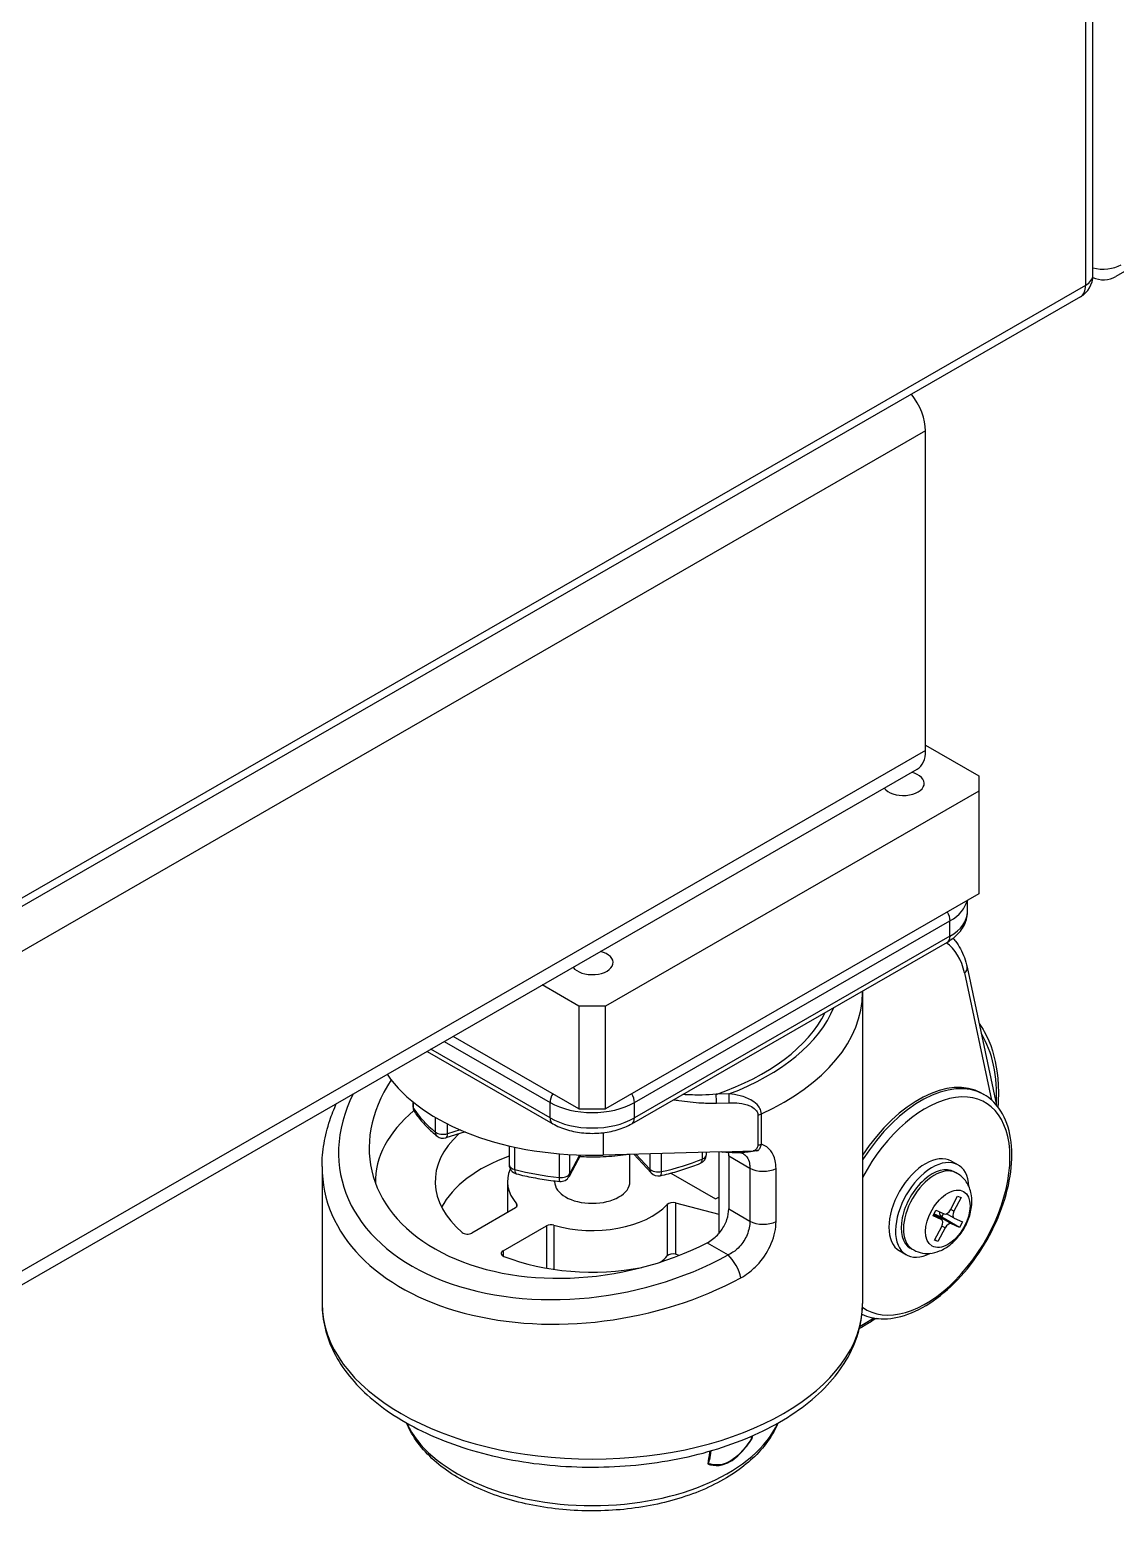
# Model space of a CAD drawing. Header units: millimetres. Extents: x 0 to 7722, y 0 to 5460.
# Drawn here: x 5856.8 to 6029.6, y 3116.7 to 3356.4 of the extents above; entities that cross this region are included whole.
import ezdxf

# ---------------------------------------------------------------- set-up
doc = ezdxf.new("R2010")
doc.units = ezdxf.units.MM
doc.header["$LTSCALE"] = 5
doc.layers.get('0').update_dxf_attribs({"linetype": 'CONTINUOUS'})

# ---------------------------------------------------------------- blocks, each defined once
blk = doc.blocks.new('RWFWFWEWEFWEFWEF')
for p, q in [((1514.27, 966.74), (1514.27, -318.44)), ((1515.44, -316.81), (1515.44, 968.37)), ((1534.65, -308.06), (1519.09, -317.02)), ((1514.27, -318.44), (1293.65, -445.48)), ((1513.44, -320.28), (1292.82, -447.32)), ((1488.81, -341.6), (1276.68, -463.76)), ((1488.81, -392.45), (1488.81, -341.6)), ((1488.81, -392.45), (1276.68, -514.61)), ((1488.81, -391.58), (1497.3, -396.46)), ((1275.35, -517.55), (1487.48, -395.39)), ((1497.3, -396.46), (1497.3, -398.91)), ((1497.3, -398.91), (1437.9, -433.11)), ((1497.3, -398.91), (1497.3, -415.26)), ((1497.3, -415.26), (1437.9, -449.46)), ((1495.48, -418.12), (1495.48, -416.3)), ((1442.5, -448.45), (1492.7, -419.54)), ((1492.7, -421.99), (1492.7, -419.54)), ((1442.08, -451.82), (1492.29, -422.91)), ((1492.7, -421.99), (1442.5, -450.9)), ((1495.01, -427.84), (1499.33, -448.08)), ((1495.41, -426.92), (1500.1, -448.87)), ((1433.66, -433.11), (1427.82, -429.75)), ((1478.78, -430.96), (1478.78, -480.42)), ((1437.9, -433.11), (1433.66, -433.11)), ((1433.66, -433.11), (1433.66, -449.46)), ((1437.9, -449.46), (1437.9, -433.11)), ((1433.66, -449.46), (1413.62, -437.92)), ((1409.49, -440.31), (1429.48, -451.82)), ((1429.06, -450.9), (1410.07, -439.97)), ((1412.2, -438.74), (1429.06, -448.45)), ((1457.53, -447.09), (1455.49, -447.14)), ((1497.73, -446.97), (1498.09, -447.18)), ((1407.24, -448.35), (1407.24, -449.09)), ((1407.34, -449.4), (1407.34, -448.43)), ((1429.06, -450.9), (1429.06, -448.45)), ((1433.66, -449.46), (1437.9, -449.46)), ((1442.5, -450.9), (1442.5, -448.45)), ((1455.53, -448.54), (1457.58, -448.48)), ((1462.12, -450.39), (1462.12, -455.2)), ((1462.7, -455.07), (1462.7, -450.27)), ((1410.8, -450.8), (1410.8, -453.14)), ((1412.74, -453.41), (1412.74, -451.85)), ((1414.74, -452.79), (1412.74, -453.41)), ((1415.55, -453.13), (1412.47, -454.08)), ((1422.56, -455.34), (1422.56, -458.33)), ((1437.49, -453.25), (1437.49, -456.81)), ((1423.45, -459.12), (1423.45, -455.55)), ((1430.5, -456.61), (1430.5, -460.36)), ((1433.88, -456.81), (1432.08, -460.21)), ((1432.19, -459.76), (1432.19, -456.73)), ((1433.75, -456.8), (1432.19, -459.76)), ((1456.38, -456.28), (1437.49, -456.81)), ((1441.78, -461.03), (1441.78, -456.69)), ((1445.15, -459.65), (1442.39, -456.67)), ((1444.93, -459.04), (1442.73, -456.66)), ((1444.93, -456.6), (1444.93, -459.04)), ((1446.79, -459.44), (1446.79, -456.55)), ((1453.29, -456.37), (1453.29, -457.44)), ((1453.93, -456.73), (1453.93, -456.35)), ((1455.93, -456.29), (1455.93, -469.26)), ((1456.38, -456.28), (1461.4, -456.14)), ((1456.38, -456.28), (1456.54, -456.37)), ((1457.5, -456.94), (1457.5, -465.38)), ((1457.5, -456.94), (1460.86, -458.88)), ((1492.93, -457.77), (1493.99, -458.38)), ((1392.78, -458.65), (1392.78, -480.42)), ((1448.28, -459.68), (1455.4, -463.78)), ((1460.86, -458.88), (1460.86, -467.32)), ((1465.02, -467.37), (1465.02, -458.92)), ((1493.37, -459.46), (1493.66, -459.63)), ((1401.28, -461.03), (1401.28, -461.28)), ((1422.28, -461.03), (1422.28, -465.96)), ((1429.78, -461.03), (1429.78, -460.91)), ((1423.74, -464.55), (1423.74, -465.08)), ((1447.71, -464.68), (1447.71, -472.85)), ((1449, -464.42), (1455.93, -466.2)), ((1449, -464.42), (1449, -472.6)), ((1455.4, -463.78), (1455.93, -463.48)), ((1492.78, -465.51), (1493.92, -463.34)), ((1494.46, -463.57), (1493.31, -465.74)), ((1493.92, -463.34), (1494.46, -463.57)), ((1423.56, -465.22), (1416.64, -469.21)), ((1457.5, -465.38), (1460.86, -467.32)), ((1490.01, -466.48), (1490.47, -465.6)), ((1491.32, -467.05), (1490.01, -466.48)), ((1491.32, -467.05), (1490.08, -466.34)), ((1491.35, -467.07), (1490.08, -466.34)), ((1492.92, -467.74), (1490.17, -466.16)), ((1490.18, -466.15), (1491.4, -466.68)), ((1490.47, -465.6), (1491.78, -466.17)), ((1491.4, -466.68), (1491.69, -466.13)), ((1494.23, -468.31), (1491.4, -466.68)), ((1493.35, -466.84), (1492.15, -466.15)), ((1493.31, -465.74), (1492.81, -465.45)), ((1493.38, -466.86), (1494.69, -467.42)), ((1494.69, -467.42), (1494.23, -468.31)), ((1421.59, -472.06), (1428.51, -468.07)), ((1428.51, -468.07), (1428.51, -474.81)), ((1429.67, -467.97), (1429.67, -474.99)), ((1490.24, -470.34), (1491.39, -468.16)), ((1491.92, -468.39), (1490.77, -470.57)), ((1491.92, -468.39), (1491.42, -468.1)), ((1494.23, -468.31), (1492.92, -467.74)), ((1421.59, -472.06), (1421.59, -472.87)), ((1454.05, -470.76), (1457.4, -472.69)), ((1484.7, -472.07), (1485.76, -472.68)), ((1486.38, -471.59), (1486.68, -471.76)), ((1490.77, -470.57), (1490.24, -470.34)), ((1490.77, -470.57), (1490.27, -470.28)), ((1449.63, -472.76), (1449, -472.6)), ((1454.65, -503.86), (1454.43, -505.27))]:
    blk.add_line(p, q)
for centre, radius, start, end in [((1511.44, -316.81), 4, 299.936, 0), ((1517.1, -313.55), 4, 245.2525, 299.936), ((1408.74, -449.09), 1.5, 180, 213.9113), ((1412.03, -452.64), 1.5, 230.5934, 287.0881), ((1452.43, -456.73), 1.5, 291.9801, 0), ((1424.06, -458.33), 1.5, 180, 255.725), ((1430.76, -459.51), 1.5, 264.2177, 332.1762), ((1446.25, -458.63), 1.5, 222.831, 282.5676)]:
    blk.add_arc(centre, radius, start, end)
for centre, major_axis, ratio, start_param, end_param in [((1517.1, -313.55), (-4, 0), 0.575862, 1.143718, 2.356194), ((1511.44, -316.81), (2, -3.47), 0.578093, 0, 0.787332), ((1511.44, -316.81), (4, 0), 0.575862, 5.497787, 6.283185), ((1484.29, -338.99), (-3.19, 5.55), 0.578093, 3.928925, 4.977086), ((1484.29, -389.85), (3.19, -5.55), 0.578093, 0, 0.787332), ((1485.28, -397.68), (3.32, 0), 0.575862, 3.539357, 7.456218), ((1485.98, -415.67), (9.5, 0), 0.575862, 5.497787, 6.15996), ((1491.29, -418.72), (1, -1.73), 0.578093, 0.787332, 1.573531), ((1485.98, -418.12), (9.5, 0), 0.575862, 5.497787, 6.283185), ((1483.13, -437.7), (8.58, 14.91), 0.578093, 5.712274, 6.239238), ((1491.29, -421.18), (1, -1.73), 0.578093, 0, 0.787332), ((1435.78, -426.19), (3.32, 0), 0.575862, 3.539357, 7.456218), ((1493.95, -427.23), (1.47, 0.31), 0.686565, 5.36401, 6.283185), ((1435.78, -430.96), (43, 0), 0.575862, 5.388829, 6.283185), ((1435.78, -428.1), (39.5, 0), 0.575862, 5.29541, 6.052039), ((1435.78, -428.1), (38.5, 0), 0.575862, 5.249705, 6.008533), ((1479.27, -459.42), (14.71, 25.54), 0.578093, 5.441398, 5.98315), ((1435.78, -451.95), (35.21, 6.78), 0.667452, 2.56577, 5.125031), ((1435.78, -436.68), (-35, 0), 0.575862, 0.369478, 1.619781), ((1487.75, -464.31), (9.98, 17.33), 0.578093, 0, 1.470749), ((1488.11, -464.51), (9.98, 17.33), 0.578093, 0, 1.503539), ((1435.4, -452.25), (-39.67, -7.64), 0.667452, 5.813553, 8.308356), ((1430.48, -447.64), (1, 1.73), 0.578093, 1.568062, 2.354261), ((1441.08, -447.64), (1, -1.73), 0.578093, 0.787332, 1.573531), ((1455.49, -447.96), (0.028, -1), 0.040031, 0.956573, 2.52737), ((1457.53, -447.9), (0.028, -1), 0.040031, 0.956573, 2.52737), ((1488.81, -464.92), (9.48, 16.47), 0.578093, 3.080623, 7.909857), ((1435.78, -461.03), (-34.5, 0), 0.575862, 5.678958, 6.29587), ((1408.74, -449.09), (-1.5, 0), 0.575862, 0, 0.369361), ((1408.74, -449.09), (-1.24, -0.84), 0.76241, 5.809558, 6.283185), ((1435.78, -443.06), (-30.5, 0), 0.575862, 0.369361, 0.61133), ((1435.78, -444.58), (9.5, 0), 0.575862, 3.926991, 5.497787), ((1462.07, -449.82), (-1, 0), 0.575862, 1.619781, 2.247237), ((1430.48, -450.09), (-1, -1.73), 0.578093, 5.495853, 6.283185), ((1435.78, -447.03), (-9.5, 0), 0.575862, 0.785398, 2.356194), ((1441.08, -450.09), (1, -1.73), 0.578093, 0, 0.787332), ((1435.78, -461.03), (-25, 0), 0.575862, 5.727748, 6.879967), ((1412.03, -452.64), (-0.95, -1.16), 0.669477, 5.599459, 6.283185), ((1412.03, -452.64), (-1.5, 0), 0.575862, 0.61133, 2.061142), ((1412.03, -452.64), (0.44, -1.43), 0.385008, 0, 0.896995), ((1462.07, -454.63), (1, 0), 0.575862, 4.761374, 5.388829), ((1435.78, -469.21), (-25, 0), 0.575862, 5.269576, 5.995286), ((1435.78, -443.06), (-30.5, 0), 0.575862, 1.940158, 2.182127), ((1452.43, -456.73), (0.56, -1.39), 0.469237, 0, 0.86043), ((1452.43, -456.73), (1.5, 0), 0.575862, 5.323719, 6.283185), ((1488.81, -464.92), (-4.12, -7.15), 0.578093, 3.141593, 6.283185), ((1489.87, -465.53), (4.12, 7.15), 0.578093, 5.549968, 10.157995), ((1435.78, -454.45), (42.71, 7.54), 0.662207, 3.02523, 5.178308), ((1435.78, -461.03), (-13.5, 0), 0.575862, 6.023133, 6.753028), ((1424.06, -458.33), (-1.5, 0), 0.575862, 0, 1.154759), ((1435.78, -443.06), (-30.5, 0), 0.575862, 1.154759, 1.396729), ((1424.06, -458.33), (-0.37, -1.45), 0.330402, 5.368609, 6.283185), ((1430.76, -459.51), (1.5, 0), 0.575862, 4.538321, 5.988133), ((1430.76, -459.51), (1.33, -0.7), 0.782218, 0, 0.39152), ((1446.25, -458.63), (1.5, 0), 0.575862, 3.631938, 5.08175), ((1446.25, -458.63), (-1.1, -1.02), 0.721216, 5.693861, 6.283185), ((1446.25, -458.63), (0.33, -1.46), 0.295151, 0, 0.923901), ((1462.98, -457.66), (-3, 0), 0.575862, 0.785398, 2.318686), ((1489.87, -465.53), (3.49, 6.07), 0.578093, 0, 3.141593), ((1490.23, -465.73), (3.49, 6.07), 0.578093, 0.040193, 3.1014), ((1435.78, -461.03), (6, 0), 0.575862, 3.141593, 6.283185), ((1430.76, -459.51), (-0.15, -1.49), 0.141591, 5.333234, 6.283185), ((1422.85, -464.81), (1, 0), 0.575862, 5.497787, 6.753028), ((1435.78, -461.03), (13.5, 0), 0.575862, 4.242547, 5.795286), ((1448.59, -464.95), (1, 0), 0.575862, 1.151917, 2.653693), ((1462.98, -466.1), (-3, 0), 0.575862, 0.785398, 2.318686), ((1491.36, -466.12), (0.601, 0.212), 0.534703, 1.840703, 2.000853), ((1491.36, -466.12), (0.206, -0.584), 0.494946, 4.189078, 5.759874), ((1490.85, -467.93), (0.499, 0.867), 0.578093, 4.778698, 6.349494), ((1492.25, -465.28), (-0.499, -0.867), 0.578093, 0.066309, 1.637105), ((1493.85, -465.97), (-0.499, -0.867), 0.578093, 4.778698, 6.349494), ((1415.93, -468.8), (-1, 0), 0.575862, 0.596782, 2.356194), ((1429.22, -468.48), (1, 0), 0.575862, 1.100954, 2.356194), ((1492.45, -468.62), (0.499, 0.867), 0.578093, 0.066309, 1.637105), ((1422.29, -472.47), (-1, 0), 0.575862, 5.497787, 7.2572), ((1435.78, -461.03), (-25, 0), 0.575862, 0.974015, 1.892253), ((1435.78, -469.21), (-13.5, 0), 0.575862, 2.505167, 2.653693), ((1448.59, -473.12), (-1, 0), 0.575862, 4.29351, 5.795286), ((1457.78, -474.89), (-1.45, 2.62), 0.341669, 3.954876, 5.489579), ((1435.78, -480.42), (43, 0), 0.575862, 3.141593, 6.283185), ((1479.27, -459.42), (-14.71, -25.54), 0.578093, 0.74107, 0.845331), ((1435.78, -495.02), (30.5, 0), 0.575862, 3.397239, 6.027539)]:
    blk.add_ellipse(centre, major_axis=major_axis, ratio=ratio, start_param=start_param, end_param=end_param)
blk.add_ellipse((1492.35, -466.95), major_axis=(2.5, 4.33), ratio=0.578093)
for points, knots in [([(1492.29, -422.91), (1492.64, -422.71), (1492.98, -422.48), (1493.61, -421.98), (1493.9, -421.71), (1494.43, -421.11), (1494.66, -420.79), (1495.06, -420.09), (1495.21, -419.72), (1495.43, -418.94), (1495.48, -418.53), (1495.48, -418.12)], [1.5707963, 1.5707963, 1.5707963, 1.5707963, 1.727876, 1.727876, 1.8849556, 1.8849556, 2.0420352, 2.0420352, 2.1991149, 2.1991149, 2.3561945, 2.3561945, 2.3561945, 2.3561945]), ([(1493.18, -422.32), (1493.31, -422.46), (1493.44, -422.61), (1493.86, -423.15), (1494.13, -423.56), (1494.6, -424.44), (1494.81, -424.91), (1495.16, -425.88), (1495.3, -426.39), (1495.41, -426.92)], [2.5364904, 2.5364904, 2.5364904, 2.5364904, 2.5826252, 2.5826252, 2.6968074, 2.6968074, 2.8109896, 2.8109896, 2.9251718, 2.9251718, 2.9251718, 2.9251718]), ([(1497.32, -435.85), (1497.92, -436.69), (1498.44, -437.61), (1499.73, -440.66), (1500.23, -443.03), (1500.42, -446.75), (1500.41, -447.93), (1500.32, -449.15)], [2.6087847, 2.6087847, 2.6087847, 2.6087847, 2.7659813, 2.7659813, 3.0845135, 3.0845135, 3.225617, 3.225617, 3.225617, 3.225617]), ([(1448.72, -448), (1449, -448.04), (1449.28, -448.09), (1450.77, -448.31), (1451.99, -448.44), (1453.99, -448.54), (1454.76, -448.56), (1455.53, -448.54)], [1.1679159, 1.1679159, 1.1679159, 1.1679159, 1.2537776, 1.2537776, 1.6260707, 1.6260707, 1.8587539, 1.8587539, 1.8587539, 1.8587539]), ([(1455.49, -447.14), (1454.75, -447.21), (1454.02, -447.24), (1452.24, -447.27), (1451.2, -447.24), (1450.15, -447.18)], [-1.8587539, -1.8587539, -1.8587539, -1.8587539, -1.6260707, -1.6260707, -1.298775, -1.298775, -1.298775, -1.298775]), ([(1462.7, -450.27), (1462.7, -450.1), (1462.67, -449.93), (1462.54, -449.5), (1462.41, -449.25), (1461.96, -448.68), (1461.61, -448.39), (1460.63, -447.78), (1459.96, -447.53), (1458.71, -447.21), (1458.11, -447.12), (1457.53, -447.09)], [-0.5659339, -0.5659339, -0.5659339, -0.5659339, -0.5219023, -0.5219023, -0.4514519, -0.4514519, -0.3387312, -0.3387312, -0.158378, -0.158378, 0, 0, 0, 0]), ([(1478.69, -482.13), (1479.62, -482.57), (1480.65, -482.81), (1483.09, -482.91), (1484.53, -482.66), (1487.54, -481.58), (1489.1, -480.71), (1492.13, -478.46), (1493.6, -477.07), (1496.31, -473.92), (1497.54, -472.17), (1499.64, -468.46), (1500.52, -466.51), (1501.83, -462.6), (1502.26, -460.64), (1502.62, -456.9), (1502.56, -455.12), (1501.9, -451.93), (1501.32, -450.51), (1499.83, -448.45), (1499.02, -447.71), (1498.09, -447.18)], [0.837342, 0.837342, 0.837342, 0.837342, 1.079067, 1.079067, 1.387243, 1.387243, 1.713238, 1.713238, 2.041607, 2.041607, 2.368593, 2.368593, 2.694978, 2.694978, 3.022041, 3.022041, 3.350462, 3.350462, 3.675854, 3.675854, 3.928925, 3.928925, 3.928925, 3.928925]), ([(1392.78, -458.65), (1392.78, -457.42), (1392.89, -456.19), (1393.3, -453.73), (1393.61, -452.51), (1394.32, -450.39), (1394.68, -449.48), (1395.1, -448.59)], [0.7853982, 0.7853982, 0.7853982, 0.7853982, 0.9018545, 0.9018545, 1.0183108, 1.0183108, 1.1059252, 1.1059252, 1.1059252, 1.1059252]), ([(1407.49, -449.92), (1407.68, -450.2), (1407.88, -450.48), (1408.3, -451.02), (1408.51, -451.29), (1408.97, -451.81), (1409.21, -452.07), (1409.71, -452.58), (1409.97, -452.83), (1410.51, -453.32), (1410.79, -453.57), (1411.08, -453.8)], [5.8671484, 5.8671484, 5.8671484, 5.8671484, 5.9155422, 5.9155422, 5.9639361, 5.9639361, 6.0123299, 6.0123299, 6.0607237, 6.0607237, 6.1091176, 6.1091176, 6.1091176, 6.1091176]), ([(1457.58, -448.48), (1458.1, -448.46), (1458.63, -448.48), (1459.74, -448.62), (1460.33, -448.76), (1461.18, -449.13), (1461.49, -449.31), (1461.87, -449.69), (1461.99, -449.86), (1462.1, -450.15), (1462.12, -450.27), (1462.12, -450.39)], [0, 0, 0, 0, 0.158378, 0.158378, 0.3387312, 0.3387312, 0.4514519, 0.4514519, 0.5219023, 0.5219023, 0.5659339, 0.5659339, 0.5659339, 0.5659339]), ([(1429.48, -451.82), (1430.19, -452.23), (1430.98, -452.56), (1432.65, -453.05), (1433.53, -453.21), (1435.32, -453.37), (1436.24, -453.37), (1438.03, -453.21), (1438.91, -453.05), (1440.58, -452.56), (1441.37, -452.23), (1442.08, -451.82)], [0, 0, 0, 0, 0.314159, 0.314159, 0.628319, 0.628319, 0.942478, 0.942478, 1.256637, 1.256637, 1.570796, 1.570796, 1.570796, 1.570796]), ([(1462.12, -455.2), (1462.12, -455.34), (1462.1, -455.48), (1461.95, -455.83), (1461.75, -456.02), (1461.46, -456.12), (1461.43, -456.13), (1461.4, -456.14)], [0, 0, 0, 0, 0.0514064, 0.0514064, 0.1336566, 0.1336566, 0.1433288, 0.1433288, 0.1433288, 0.1433288]), ([(1462.19, -456.06), (1462.31, -455.94), (1462.42, -455.8), (1462.6, -455.47), (1462.67, -455.27), (1462.7, -455.07)], [-0.08895101, -0.08895101, -0.08895101, -0.08895101, -0.05140638, -0.05140638, 0, 0, 0, 0]), ([(1465.02, -458.92), (1465.02, -458.49), (1464.98, -458.08), (1464.77, -457.09), (1464.53, -456.57), (1463.82, -455.65), (1463.31, -455.29), (1462.7, -455.07)], [-1.2586914, -1.2586914, -1.2586914, -1.2586914, -1.101355, -1.101355, -0.8496167, -0.8496167, -0.5654156, -0.5654156, -0.5654156, -0.5654156]), ([(1441.6, -456.7), (1441.3, -456.74), (1441.01, -456.78), (1440.1, -456.9), (1439.5, -456.96), (1438.28, -457.06), (1437.67, -457.1), (1436.44, -457.14), (1435.82, -457.14), (1434.72, -457.12), (1434.22, -457.11), (1433.73, -457.08)], [5.2371141, 5.2371141, 5.2371141, 5.2371141, 5.2779474, 5.2779474, 5.359669, 5.359669, 5.4413905, 5.4413905, 5.5231121, 5.5231121, 5.5885946, 5.5885946, 5.5885946, 5.5885946]), ([(1461.9, -456.12), (1461.52, -456.2), (1461.09, -456.28), (1459.22, -456.48), (1457.82, -456.44), (1456.55, -456.37), (1456.54, -456.37), (1456.54, -456.37)], [-0.527495, -0.527495, -0.527495, -0.527495, -0.3838364, -0.3838364, 0, 0, 0.0011374, 0.0011374, 0.0011374, 0.0011374]), ([(1459.09, -456.42), (1459.17, -456.42), (1459.25, -456.42), (1459.38, -456.43), (1459.43, -456.44), (1459.53, -456.46), (1459.57, -456.47), (1459.63, -456.48), (1459.66, -456.49), (1459.69, -456.51), (1459.7, -456.51), (1459.71, -456.52)], [0.3032699, 0.3032699, 0.3032699, 0.3032699, 0.3691394, 0.3691394, 0.435009, 0.435009, 0.5008785, 0.5008785, 0.566748, 0.566748, 0.6326175, 0.6326175, 0.6326175, 0.6326175]), ([(1459.71, -456.52), (1459.97, -456.67), (1460.19, -456.87), (1460.57, -457.39), (1460.71, -457.73), (1460.84, -458.35), (1460.86, -458.61), (1460.86, -458.88)], [0.6326175, 0.6326175, 0.6326175, 0.6326175, 0.8496167, 0.8496167, 1.101355, 1.101355, 1.2586914, 1.2586914, 1.2586914, 1.2586914]), ([(1462.19, -456.06), (1462.09, -456.08), (1461.99, -456.1), (1461.73, -456.13), (1461.58, -456.13), (1461.4, -456.14)], [0, 0, 0, 0, 0.0317448, 0.0317448, 0.07784076, 0.07784076, 0.07784076, 0.07784076]), ([(1461.9, -456.12), (1461.91, -456.12), (1461.91, -456.12), (1462.01, -456.1), (1462.1, -456.08), (1462.19, -456.06)], [-0.17744442, -0.17744442, -0.17744442, -0.17744442, -0.17559721, -0.17559721, -0.15219463, -0.15219463, -0.15219463, -0.15219463]), ([(1423.69, -459.79), (1424.13, -459.9), (1424.58, -460.01), (1425.48, -460.21), (1425.94, -460.3), (1426.86, -460.48), (1427.32, -460.56), (1428.25, -460.71), (1428.72, -460.77), (1429.66, -460.9), (1430.13, -460.95), (1430.61, -461)], [0.3693613, 0.3693613, 0.3693613, 0.3693613, 0.4177551, 0.4177551, 0.4661489, 0.4661489, 0.5145428, 0.5145428, 0.5629366, 0.5629366, 0.6113304, 0.6113304, 0.6113304, 0.6113304]), ([(1446.58, -460.1), (1447.03, -460), (1447.47, -459.89), (1448.36, -459.66), (1448.8, -459.54), (1449.67, -459.29), (1450.09, -459.16), (1450.94, -458.88), (1451.36, -458.74), (1452.18, -458.44), (1452.59, -458.29), (1452.99, -458.12)], [1.1547594, 1.1547594, 1.1547594, 1.1547594, 1.2031532, 1.2031532, 1.2515471, 1.2515471, 1.2999409, 1.2999409, 1.3483348, 1.3483348, 1.3967286, 1.3967286, 1.3967286, 1.3967286]), ([(1486.6, -471.71), (1487.02, -471.99), (1487.49, -472.2), (1488.47, -472.45), (1488.97, -472.48), (1490.02, -472.4), (1490.55, -472.26), (1491.67, -471.82), (1492.23, -471.47), (1493.33, -470.6), (1493.85, -470.05), (1494.76, -468.84), (1495.14, -468.18), (1495.75, -466.79), (1495.97, -466.06), (1496.21, -464.56), (1496.22, -463.79), (1495.94, -462.34), (1495.7, -461.66), (1494.95, -460.6), (1494.55, -460.19), (1493.91, -459.76), (1493.75, -459.67), (1493.58, -459.59)], [0.747139, 0.747139, 0.747139, 0.747139, 0.949573, 0.949573, 1.162151, 1.162151, 1.419506, 1.419506, 1.756377, 1.756377, 2.151717, 2.151717, 2.547696, 2.547696, 2.943443, 2.943443, 3.339613, 3.339613, 3.663515, 3.663515, 3.893858, 3.893858, 3.969117, 3.969117, 3.969117, 3.969117]), ([(1454.05, -470.76), (1454.35, -470.61), (1454.65, -470.42), (1455.47, -469.8), (1455.95, -469.29), (1456.68, -468.26), (1456.99, -467.67), (1457.4, -466.49), (1457.5, -465.9), (1457.5, -465.38)], [-0.6716673, -0.6716673, -0.6716673, -0.6716673, -0.569082, -0.569082, -0.3759375, -0.3759375, -0.1879688, -0.1879688, 0, 0, 0, 0]), ([(1460.86, -467.32), (1460.86, -467.99), (1460.71, -468.75), (1460.13, -470.16), (1459.73, -470.81), (1458.9, -471.71), (1458.55, -472.02), (1457.92, -472.43), (1457.66, -472.57), (1457.4, -472.69)], [0, 0, 0, 0, 0.394655, 0.394655, 0.750401, 0.750401, 0.972742, 0.972742, 1.111705, 1.111705, 1.111705, 1.111705]), ([(1459.43, -476.33), (1459.84, -476.11), (1460.24, -475.85), (1461.24, -475.11), (1461.81, -474.58), (1463.14, -473.04), (1463.8, -471.97), (1464.77, -469.67), (1465.02, -468.44), (1465.02, -467.37)], [-1.111705, -1.111705, -1.111705, -1.111705, -0.972742, -0.972742, -0.750401, -0.750401, -0.394655, -0.394655, 0, 0, 0, 0]), ([(1392.78, -480.42), (1392.78, -483.07), (1393.44, -485.72), (1396, -490.81), (1397.97, -493.24), (1403.12, -497.71), (1406.38, -499.73), (1413.79, -503.03), (1417.95, -504.32), (1426.71, -506.03), (1431.3, -506.46), (1440.47, -506.45), (1445.04, -506), (1453.75, -504.28), (1457.88, -502.99), (1465.31, -499.66), (1468.6, -497.61), (1473.93, -492.9), (1475.99, -490.23), (1478.26, -485.12), (1478.78, -482.77), (1478.78, -480.42)], [5.497787, 5.497787, 5.497787, 5.497787, 5.77971, 5.77971, 6.081877, 6.081877, 6.409409, 6.409409, 6.741279, 6.741279, 7.071228, 7.071228, 7.400269, 7.400269, 7.730242, 7.730242, 8.06212, 8.06212, 8.389355, 8.389355, 8.63938, 8.63938, 8.63938, 8.63938]), ([(1480.95, -482.79), (1480.35, -483.19), (1479.75, -483.57), (1478.86, -484.09), (1478.58, -484.25), (1478.29, -484.4)], [4.6244972, 4.6244972, 4.6244972, 4.6244972, 4.7084058, 4.7084058, 4.7479829, 4.7479829, 4.7479829, 4.7479829]), ([(1465.33, -499.44), (1464.84, -500.6), (1464.19, -501.71), (1461.99, -504.6), (1460.15, -506.23), (1455.69, -509.12), (1453.01, -510.34), (1447.18, -512.21), (1444.03, -512.85), (1437.59, -513.49), (1434.29, -513.5), (1427.86, -512.9), (1424.72, -512.29), (1418.88, -510.48), (1416.18, -509.27), (1411.5, -506.32), (1409.52, -504.58), (1407.3, -501.6), (1406.69, -500.54), (1406.23, -499.44)], [4.163941, 4.163941, 4.163941, 4.163941, 4.340912, 4.340912, 4.654249, 4.654249, 4.989875, 4.989875, 5.325663, 5.325663, 5.659023, 5.659023, 5.992339, 5.992339, 6.328011, 6.328011, 6.663901, 6.663901, 6.831634, 6.831634, 6.831634, 6.831634]), ([(1454.15, -505.95), (1454.3, -506.01), (1454.45, -506.05), (1455.16, -506.22), (1455.78, -506.25), (1456.84, -506), (1457.27, -505.83), (1458.12, -505.34), (1458.55, -505.01), (1459.61, -504.04), (1460.22, -503.31), (1460.93, -502.32), (1461.08, -502.1), (1461.23, -501.88)], [4.185697, 4.185697, 4.185697, 4.185697, 4.265269, 4.265269, 4.549842, 4.549842, 4.7277, 4.7277, 4.905558, 4.905558, 5.190131, 5.190131, 5.269703, 5.269703, 5.269703, 5.269703]), ([(1460.88, -502.29), (1460.83, -502.35), (1460.79, -502.42), (1460.19, -503.26), (1459.59, -503.99), (1458.54, -504.95), (1458.12, -505.27), (1457.28, -505.75), (1456.86, -505.92), (1455.81, -506.16), (1455.21, -506.13), (1454.61, -505.98), (1454.57, -505.96), (1454.52, -505.95)], [-5.2154324, -5.2154324, -5.2154324, -5.2154324, -5.1901308, -5.1901308, -4.905558, -4.905558, -4.7277, -4.7277, -4.5498421, -4.5498421, -4.2652693, -4.2652693, -4.2399677, -4.2399677, -4.2399677, -4.2399677]), ([(1460.99, -501.59), (1461, -501.61), (1461, -501.63), (1461.02, -501.72), (1461.05, -501.79), (1461.09, -501.85), (1461.11, -501.87), (1461.13, -501.88), (1461.14, -501.89), (1461.15, -501.89)], [-0.06482967, -0.06482967, -0.06482967, -0.06482967, -0.05619323, -0.05619323, -0.02859853, -0.02859853, -0.0185779, -0.0185779, -0.01357287, -0.01357287, -0.01357287, -0.01357287]), ([(1461.23, -501.88), (1461.23, -501.88), (1461.23, -501.88), (1461.21, -501.88), (1461.18, -501.89), (1461.15, -501.89)], [-0.00035122, -0.00035122, -0.00035122, -0.00035122, 0, 0, 0.01338824, 0.01338824, 0.01338824, 0.01338824]), ([(1454.47, -503.91), (1454.46, -503.99), (1454.45, -504.07), (1454.34, -504.75), (1454.25, -505.35), (1454.15, -505.95)], [3.5265785, 3.5265785, 3.5265785, 3.5265785, 3.5591265, 3.5591265, 3.8124464, 3.8124464, 3.8124464, 3.8124464]), ([(1454.25, -505.86), (1454.25, -505.86), (1454.26, -505.85), (1454.28, -505.82), (1454.29, -505.79), (1454.36, -505.65), (1454.39, -505.47), (1454.42, -505.33), (1454.42, -505.3), (1454.43, -505.27)], [-0.28897565, -0.28897565, -0.28897565, -0.28897565, -0.28455809, -0.28455809, -0.2711452, -0.2711452, -0.20678967, -0.20678967, -0.19237677, -0.19237677, -0.19237677, -0.19237677]), ([(1454.15, -505.95), (1454.15, -505.95), (1454.15, -505.95), (1454.19, -505.92), (1454.22, -505.89), (1454.25, -505.86)], [-0.01373831, -0.01373831, -0.01373831, -0.01373831, -0.01338713, -0.01338713, 0, 0, 0, 0])]:
    blk.add_open_spline(points, degree=3, knots=knots)
for points in [[(1478.78, -430.69), (1478.78, -430.78), (1478.78, -430.87), (1478.78, -430.96)], [(1457.5, -456.94), (1457.5, -456.76), (1457.49, -456.59), (1457.46, -456.41)], [(1461.15, -501.89), (1461.06, -502.02), (1460.97, -502.15), (1460.88, -502.29)], [(1461.23, -501.88), (1461.26, -501.74), (1461.29, -501.59), (1461.32, -501.45)], [(1454.25, -505.86), (1454.34, -505.89), (1454.43, -505.92), (1454.52, -505.95)]]:
    blk.add_open_spline(points, degree=3)

msp = doc.modelspace()

# ---------------------------------------------------------------- block references
msp.add_blockref('RWFWFWEWEFWEFWEF', (4510.5, 3634.26))

doc.saveas('drawing.dxf')
